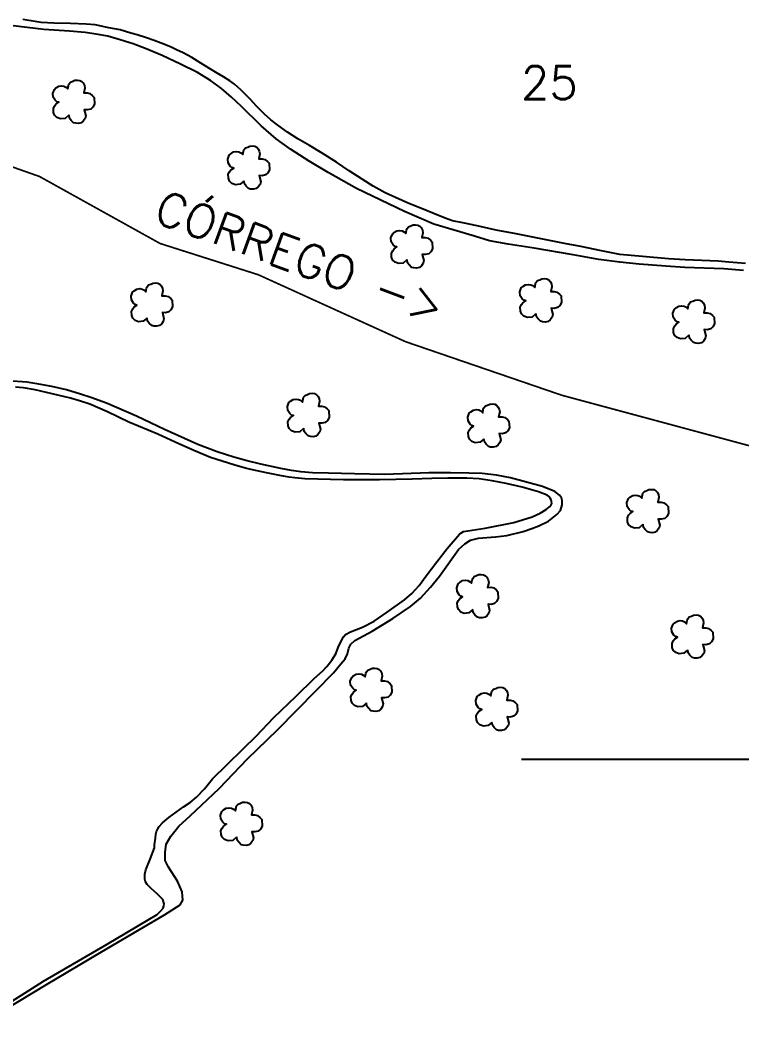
# Model space of a CAD drawing. Extents: x 733786 to 736936, y 7819983 to 7824438.
# Drawn here: x 735831 to 736255, y 7821643 to 7822234 of the extents above; entities that cross this region are included whole.
import ezdxf

# ---------------------------------------------------------------- set-up
doc = ezdxf.new("R2010")
doc.units = 0
doc.linetypes.add('CONTINUO', pattern=[0])
for name, color, linetype, lineweight in [('0114000993', 1, 'Continuous', 25), ('0114000993025', 5, 'Continuous', 25), ('0114000993028', 5, 'Continuous', 25), ('TEXTO_DIVERSOS', 7, 'Continuous', 5)]:
    doc.layers.add(name, color=color, linetype=linetype, lineweight=lineweight)
for name, color, linetype in [('CURSOS_D_AGUA', 4, 'Continuous'), ('MALHA', 8, 'Continuous'), ('MATO', 3, 'Continuous'), ('TEXTO_NUN_TAL', 7, 'Continuous')]:
    doc.layers.add(name, color=color, linetype=linetype)
doc.styles.add('Simplex', font='simplex.shx')

msp = doc.modelspace()

# ---------------------------------------------------------------- linework, layer by layer
at = {"layer": '0114000993'}
for points in [[(736256.18, 7822087.13), (736244.6, 7822088.16), (736221.85, 7822088.87), (736210.7, 7822089.78), (736194.93, 7822090.95), (736183.56, 7822091.98), (736171.13, 7822093.67), (736156.06, 7822096.26), (736133.18, 7822100.26), (736117.99, 7822102.59), (736106.91, 7822104.67), (736098.06, 7822107.26), (736086.16, 7822110.75), (736074.26, 7822114.31), (736056.94, 7822121.86), (736028.74, 7822135.33), (736012.06, 7822144.82), (736000.92, 7822151.31), (735990.07, 7822158.41), (735981.66, 7822164.55), (735972.73, 7822172.06), (735960.97, 7822183.75), (735955.34, 7822189.07), (735949.52, 7822194.04), (735943.06, 7822198.75), (735935.41, 7822203.48), (735925.39, 7822208.46), (735914.6, 7822213.37), (735905.23, 7822217.37), (735897.54, 7822220.23), (735889.97, 7822222.64), (735882.62, 7822224.73), (735875.8, 7822226.08), (735869.42, 7822226.99), (735860.1, 7822227.69), (735845.1, 7822228.8), (735820.6, 7822231.71)], [(735805.18, 7821642.8), (735846.54, 7821667.64), (735878.96, 7821686.82), (735916.04, 7821708.6), (735925.09, 7821714.48), (735926.8, 7821717.19), (735926.35, 7821722.07), (735923.55, 7821728.31), (735918.39, 7821736.71), (735916.31, 7821740.6), (735916.41, 7821745.25), (735916.96, 7821750.13), (735919.58, 7821754.92), (735924.46, 7821760.61), (735931.08, 7821766.7), (735948.17, 7821782.88), (735964.75, 7821800.17), (735982.39, 7821817.37), (736005.11, 7821840.36), (736015.25, 7821850.86), (736019.68, 7821856.01), (736022.12, 7821859), (736023.42, 7821861.97), (736024.27, 7821865.37), (736025.4, 7821867.69), (736027.73, 7821869.72), (736038.09, 7821875.32), (736050.06, 7821882.66), (736060.53, 7821889.85), (736066.47, 7821894.65), (736072.36, 7821901.11), (736077.53, 7821907.49), (736088.83, 7821923.26), (736092.42, 7821926.5), (736095.82, 7821928.76), (736100.52, 7821929.89), (736110.41, 7821930.66), (736117.16, 7821931.44), (736126.83, 7821933.78), (736131.9, 7821935.56), (736135.95, 7821937.22), (736141.55, 7821939.97), (736146.46, 7821943.74), (736148.66, 7821946.2), (736149.58, 7821949.44), (736149.7, 7821952.08), (736149.28, 7821953.67), (736148.19, 7821955.18), (736145.27, 7821957.32), (736138.07, 7821960.25), (736119.26, 7821965.39), (736111.11, 7821966.98), (736102.62, 7821967.86), (736094.89, 7821968.13), (736084.1, 7821968.28), (736071.3, 7821968.24), (736045.43, 7821967.36), (736027.71, 7821967.76), (736012.43, 7821968.12), (736002.85, 7821968.38), (735996.14, 7821968.8), (735990.58, 7821969.64), (735984.28, 7821970.91), (735972.52, 7821973.36), (735964.45, 7821975.41), (735956.76, 7821977.58), (735946.93, 7821980.62), (735935.48, 7821984.86), (735915.94, 7821993.66), (735899.47, 7822001.63), (735881.79, 7822009.16), (735872.56, 7822012.62), (735866.63, 7822014.48), (735858.35, 7822017.12), (735849.64, 7822019.03), (735842.13, 7822020.41), (735835.11, 7822021.56), (735823.91, 7822022.28)]]:
    msp.add_lwpolyline(points, dxfattribs=at)
at = {"layer": '0114000993025'}
msp.add_lwpolyline([(736257.37, 7822091.2), (736247.68, 7822092.03), (736241.29, 7822092.63), (736221.99, 7822093.33), (736212.2, 7822094.09), (736196.91, 7822095.29), (736183.56, 7822096.6), (736172.77, 7822098.78), (736160.7, 7822101.19), (736151.08, 7822103.09), (736142.19, 7822104.83), (736133.47, 7822106.58), (736122.56, 7822108.76), (736110.9, 7822110.93), (736099.73, 7822113.35), (736091.21, 7822115.12), (736085.13, 7822116.36), (736080.82, 7822117.82), (736073.6, 7822120.74), (736066.93, 7822123.54), (736059.56, 7822126.45), (736051.81, 7822129.99), (736045.69, 7822132.82), (736038.53, 7822136.67), (736032.17, 7822140.81), (736024.47, 7822145.8), (736017.1, 7822150.85), (736008.63, 7822156.02), (736001.16, 7822160.59), (735994.4, 7822164.46), (735988.34, 7822168.41), (735982.51, 7822172.55), (735978.54, 7822175.59), (735974.71, 7822179.01), (735969.93, 7822183.74), (735966.22, 7822187.77), (735960.79, 7822193.34), (735957, 7822196.55), (735954.33, 7822198.6), (735950.64, 7822201), (735946.94, 7822203.08), (735942.36, 7822205.9), (735937.34, 7822208.86), (735932.03, 7822212.31), (735926.94, 7822214.94), (735923.01, 7822216.86), (735919.45, 7822218.58), (735913.99, 7822220.76), (735909.81, 7822222.26), (735905.35, 7822223.77), (735899.93, 7822225.52), (735896.17, 7822226.64), (735889.8, 7822228.51), (735883.33, 7822229.8), (735875.19, 7822231.43), (735869.88, 7822231.81), (735860.7, 7822232.17), (735850.91, 7822232.46), (735843.55, 7822232.81), (735841.12, 7822233.22), (735832.78, 7822234.64)], dxfattribs=at)
at = {"layer": '0114000993028'}
msp.add_lwpolyline([(735817.19, 7821652.24), (735844.92, 7821669.63), (735882.2, 7821691.44), (735911.65, 7821708.9), (735913.56, 7821710.7), (735915.12, 7821712.5), (735915.57, 7821713.93), (735915.67, 7821715.02), (735914.95, 7821717.54), (735911.58, 7821721.02), (735908.11, 7821724.12), (735905.86, 7821726.36), (735904.71, 7821728.06), (735904.3, 7821729.59), (735904.37, 7821732.53), (735904.95, 7821735.05), (735907.6, 7821741.27), (735909.99, 7821747.96), (735910.12, 7821749.8), (735910.6, 7821753.61), (735910.8, 7821756.06), (735911.21, 7821757.66), (735911.96, 7821759.12), (735912.74, 7821760.45), (735914.75, 7821762.59), (735918.57, 7821765.84), (735927.04, 7821771.99), (735931.03, 7821774.56), (735934.71, 7821777.65), (735939.55, 7821782.66), (735944.07, 7821788.48), (735952.82, 7821796.96), (735962.43, 7821806.32), (735969.85, 7821813.65), (735980.2, 7821824.58), (735993.25, 7821837.07), (736003.87, 7821847.4), (736008.98, 7821851.92), (736011.4, 7821854.45), (736014.33, 7821858.23), (736016.64, 7821862.04), (736018.08, 7821865.76), (736020.15, 7821870.18), (736021.08, 7821871.93), (736022.3, 7821873.32), (736025.26, 7821874.82), (736032.34, 7821877.57), (736039.12, 7821881.22), (736046.78, 7821886.5), (736057.1, 7821893.75), (736061.29, 7821897.3), (736065.65, 7821902.03), (736069.77, 7821907.81), (736076.07, 7821915.98), (736082.07, 7821923.89), (736089.28, 7821932.16), (736090.07, 7821932.84), (736091.77, 7821933.73), (736104.36, 7821935.84), (736121.26, 7821939.05), (736132.13, 7821942.42), (736136.66, 7821944.6), (736140.26, 7821946.81), (736142.2, 7821948.27), (736143.22, 7821949.43), (736143.56, 7821950.35), (736143.39, 7821951.47), (736143.12, 7821952.39), (736142.71, 7821953.37), (736142.14, 7821954.26), (736140.84, 7821955.25), (736135.74, 7821957.08), (736126.07, 7821959.85), (736116.74, 7821961.96), (736108.56, 7821963.5), (736100.97, 7821964.73), (736093.64, 7821965.06), (736082.51, 7821965.06), (736073.07, 7821964.89), (736061.5, 7821964.55), (736042.4, 7821964.11), (736021.21, 7821964.14), (735998.53, 7821964.79), (735992.54, 7821965.34), (735989.2, 7821965.71), (735984.81, 7821966.53), (735975.95, 7821968.27), (735970.44, 7821969.46), (735964.07, 7821970.82), (735956.65, 7821972.9), (735943.03, 7821977.33), (735933.21, 7821981.45), (735922.28, 7821986.28), (735912.06, 7821990.95), (735895.04, 7821998.1), (735882.37, 7822004.09), (735871.98, 7822008.72), (735866.02, 7822010.66), (735860.78, 7822012.16), (735849.91, 7822014.76), (735839.9, 7822017), (735833.12, 7822018.16), (735828.45, 7822018.6)], dxfattribs=at)
at = {"layer": 'CURSOS_D_AGUA', "color": 174, "const_width": 1}
msp.add_lwpolyline([(735301.42, 7822241.76), (735366.54, 7822228.93), (735432.58, 7822225.26), (735496.74, 7822227.94), (735559.08, 7822219.37), (735658.9, 7822211.66), (735716.62, 7822181.68), (735797.94, 7822158.08), (735842.54, 7822142.35), (735913.37, 7822103.01), (735971.08, 7822084.66), (736057.65, 7822045.32), (736149.47, 7822013.86), (736285.88, 7821977.15), (736346.22, 7821974.53), (736461.64, 7821977.15)], dxfattribs=at)
at = {"layer": 'MALHA', "linetype": 'ByBlock'}
msp.add_lwpolyline([(736125.76, 7821800), (736785.95, 7821800)], dxfattribs=at)
at = {"layer": 'MATO', "linetype": 'CONTINUO'}
for points in [[(735859.78, 7822178.34, 0), (735857.57, 7822176.49, 0), (735854.77, 7822176.17, 0), (735852.77, 7822176.94, 0), (735851.36, 7822178.33, 0), (735850.77, 7822179.93, 0), (735850.62, 7822182.28, 0), (735851.38, 7822183.77, 0), (735852.18, 7822184.87, 0), (735853.8, 7822185.96, 0), (735852.77, 7822186.29, 0), (735851.76, 7822187.13, 0), (735850.57, 7822189, 0), (735850.35, 7822191.23, 0), (735851.21, 7822193.56, 0), (735852.12, 7822194.39, 0), (735853.76, 7822195.4, 0), (735855.49, 7822195.63, 0), (735856.87, 7822195.43, 0), (735857.96, 7822194.93, 0), (735859.16, 7822193.86, 0), (735859.52, 7822195.9, 0), (735859.82, 7822196.71, 0), (735860.71, 7822197.85, 0), (735862.05, 7822198.33, 0), (735863.34, 7822198.91, 0), (735864.8, 7822199.04, 0), (735866.19, 7822198.85, 0), (735867.31, 7822198.25, 0), (735868.14, 7822197.35, 0), (735868.87, 7822195.91, 0), (735869.16, 7822194.31, 0), (735868.49, 7822191.45, 0), (735870.5, 7822191.48, 0), (735872.15, 7822191.08, 0), (735873.71, 7822189.85, 0), (735874.58, 7822188.86, 0), (735874.81, 7822184.92, 0), (735873.85, 7822183.16, 0), (735872.57, 7822181.99, 0), (735870.55, 7822181.45, 0), (735868.78, 7822181.61, 0), (735869.73, 7822177.93, 0), (735869.29, 7822176.37, 0), (735868.23, 7822174.87, 0), (735867.06, 7822173.94, 0), (735865.4, 7822173.53, 0), (735863.75, 7822173.63, 0), (735862.52, 7822173.98, 0), (735861.1, 7822175.37, 0), (735860.14, 7822176.63, 0), (735859.84, 7822178.53, 0)], [(735962.59, 7822139.71, 0), (735960.39, 7822137.86, 0), (735957.59, 7822137.54, 0), (735955.59, 7822138.31, 0), (735954.18, 7822139.71, 0), (735953.59, 7822141.3, 0), (735953.43, 7822143.65, 0), (735954.2, 7822145.14, 0), (735955, 7822146.24, 0), (735956.61, 7822147.33, 0), (735955.59, 7822147.66, 0), (735954.58, 7822148.5, 0), (735953.39, 7822150.37, 0), (735953.17, 7822152.6, 0), (735954.03, 7822154.93, 0), (735954.93, 7822155.76, 0), (735956.58, 7822156.77, 0), (735958.31, 7822157, 0), (735959.69, 7822156.8, 0), (735960.78, 7822156.3, 0), (735961.97, 7822155.23, 0), (735962.33, 7822157.27, 0), (735962.64, 7822158.08, 0), (735963.53, 7822159.22, 0), (735964.86, 7822159.7, 0), (735966.16, 7822160.28, 0), (735967.62, 7822160.41, 0), (735969, 7822160.22, 0), (735970.13, 7822159.62, 0), (735970.96, 7822158.72, 0), (735971.69, 7822157.28, 0), (735971.98, 7822155.68, 0), (735971.31, 7822152.82, 0), (735973.31, 7822152.85, 0), (735974.97, 7822152.45, 0), (735976.53, 7822151.22, 0), (735977.4, 7822150.23, 0), (735977.63, 7822146.29, 0), (735976.67, 7822144.53, 0), (735975.38, 7822143.36, 0), (735973.37, 7822142.82, 0), (735971.6, 7822142.98, 0), (735972.54, 7822139.3, 0), (735972.11, 7822137.74, 0), (735971.05, 7822136.24, 0), (735969.88, 7822135.31, 0), (735968.22, 7822134.9, 0), (735966.57, 7822135, 0), (735965.34, 7822135.35, 0), (735963.92, 7822136.74, 0), (735962.96, 7822138, 0), (735962.66, 7822139.9, 0)], [(736058.45, 7822093.36, 0), (736056.25, 7822091.51, 0), (736053.45, 7822091.18, 0), (736051.45, 7822091.96, 0), (736050.04, 7822093.35, 0), (736049.45, 7822094.94, 0), (736049.29, 7822097.3, 0), (736050.06, 7822098.78, 0), (736050.86, 7822099.88, 0), (736052.47, 7822100.98, 0), (736051.45, 7822101.3, 0), (736050.44, 7822102.14, 0), (736049.25, 7822104.01, 0), (736049.03, 7822106.25, 0), (736049.89, 7822108.57, 0), (736050.79, 7822109.41, 0), (736052.44, 7822110.41, 0), (736054.17, 7822110.64, 0), (736055.55, 7822110.45, 0), (736056.64, 7822109.94, 0), (736057.83, 7822108.87, 0), (736058.19, 7822110.91, 0), (736058.5, 7822111.73, 0), (736059.39, 7822112.86, 0), (736060.72, 7822113.35, 0), (736062.02, 7822113.92, 0), (736063.48, 7822114.06, 0), (736064.86, 7822113.86, 0), (736065.99, 7822113.27, 0), (736066.82, 7822112.37, 0), (736067.55, 7822110.93, 0), (736067.84, 7822109.32, 0), (736067.17, 7822106.47, 0), (736069.17, 7822106.5, 0), (736070.83, 7822106.1, 0), (736072.39, 7822104.86, 0), (736073.26, 7822103.87, 0), (736073.49, 7822099.94, 0), (736072.53, 7822098.18, 0), (736071.25, 7822097, 0), (736069.23, 7822096.47, 0), (736067.46, 7822096.62, 0), (736068.4, 7822092.95, 0), (736067.97, 7822091.38, 0), (736066.91, 7822089.89, 0), (736065.74, 7822088.96, 0), (736064.08, 7822088.55, 0), (736062.43, 7822088.65, 0), (736061.2, 7822089, 0), (736059.78, 7822090.39, 0), (736058.82, 7822091.64, 0), (736058.52, 7822093.55, 0)], [(735905.69, 7822059.19, 0), (735903.49, 7822057.34, 0), (735900.69, 7822057.02, 0), (735898.69, 7822057.79, 0), (735897.27, 7822059.18, 0), (735896.69, 7822060.78, 0), (735896.53, 7822063.13, 0), (735897.3, 7822064.62, 0), (735898.1, 7822065.72, 0), (735899.71, 7822066.81, 0), (735898.69, 7822067.14, 0), (735897.68, 7822067.97, 0), (735896.48, 7822069.85, 0), (735896.27, 7822072.08, 0), (735897.13, 7822074.41, 0), (735898.03, 7822075.24, 0), (735899.68, 7822076.24, 0), (735901.4, 7822076.48, 0), (735902.78, 7822076.28, 0), (735903.87, 7822075.77, 0), (735905.07, 7822074.7, 0), (735905.43, 7822076.75, 0), (735905.74, 7822077.56, 0), (735906.63, 7822078.69, 0), (735907.96, 7822079.18, 0), (735909.26, 7822079.76, 0), (735910.72, 7822079.89, 0), (735912.1, 7822079.69, 0), (735913.22, 7822079.1, 0), (735914.06, 7822078.2, 0), (735914.79, 7822076.76, 0), (735915.07, 7822075.16, 0), (735914.41, 7822072.3, 0), (735916.41, 7822072.33, 0), (735918.07, 7822071.93, 0), (735919.63, 7822070.7, 0), (735920.49, 7822069.71, 0), (735920.73, 7822065.77, 0), (735919.76, 7822064.01, 0), (735918.48, 7822062.84, 0), (735916.47, 7822062.3, 0), (735914.7, 7822062.45, 0), (735915.64, 7822058.78, 0), (735915.21, 7822057.22, 0), (735914.15, 7822055.72, 0), (735912.98, 7822054.79, 0), (735911.32, 7822054.38, 0), (735909.67, 7822054.48, 0), (735908.43, 7822054.83, 0), (735907.02, 7822056.22, 0), (735906.05, 7822057.48, 0), (735905.76, 7822059.38, 0)], [(736134.21, 7822061.68, 0), (736132.01, 7822059.83, 0), (736129.21, 7822059.51, 0), (736127.21, 7822060.28, 0), (736125.8, 7822061.67, 0), (736125.21, 7822063.27, 0), (736125.05, 7822065.62, 0), (736125.82, 7822067.11, 0), (736126.62, 7822068.21, 0), (736128.24, 7822069.3, 0), (736127.21, 7822069.63, 0), (736126.2, 7822070.46, 0), (736125.01, 7822072.34, 0), (736124.79, 7822074.57, 0), (736125.65, 7822076.9, 0), (736126.55, 7822077.73, 0), (736128.2, 7822078.73, 0), (736129.93, 7822078.97, 0), (736131.31, 7822078.77, 0), (736132.4, 7822078.26, 0), (736133.59, 7822077.2, 0), (736133.95, 7822079.24, 0), (736134.26, 7822080.05, 0), (736135.15, 7822081.18, 0), (736136.48, 7822081.67, 0), (736137.78, 7822082.25, 0), (736139.24, 7822082.38, 0), (736140.62, 7822082.18, 0), (736141.75, 7822081.59, 0), (736142.58, 7822080.69, 0), (736143.31, 7822079.25, 0), (736143.6, 7822077.65, 0), (736142.93, 7822074.79, 0), (736144.93, 7822074.82, 0), (736146.59, 7822074.42, 0), (736148.15, 7822073.19, 0), (736149.02, 7822072.2, 0), (736149.25, 7822068.26, 0), (736148.29, 7822066.5, 0), (736147.01, 7822065.33, 0), (736144.99, 7822064.79, 0), (736143.22, 7822064.95, 0), (736144.16, 7822061.27, 0), (736143.73, 7822059.71, 0), (736142.67, 7822058.21, 0), (736141.5, 7822057.28, 0), (736139.84, 7822056.87, 0), (736138.19, 7822056.97, 0), (736136.96, 7822057.32, 0), (736135.54, 7822058.71, 0), (736134.58, 7822059.97, 0), (736134.28, 7822061.87, 0)], [(736224.19, 7822049.15, 0), (736221.99, 7822047.3, 0), (736219.19, 7822046.97, 0), (736217.19, 7822047.75, 0), (736215.78, 7822049.14, 0), (736215.19, 7822050.73, 0), (736215.03, 7822053.09, 0), (736215.8, 7822054.57, 0), (736216.6, 7822055.67, 0), (736218.22, 7822056.77, 0), (736217.19, 7822057.09, 0), (736216.18, 7822057.93, 0), (736214.99, 7822059.8, 0), (736214.77, 7822062.04, 0), (736215.63, 7822064.36, 0), (736216.53, 7822065.2, 0), (736218.18, 7822066.2, 0), (736219.91, 7822066.43, 0), (736221.29, 7822066.23, 0), (736222.38, 7822065.73, 0), (736223.58, 7822064.66, 0), (736223.93, 7822066.7, 0), (736224.24, 7822067.52, 0), (736225.13, 7822068.65, 0), (736226.46, 7822069.14, 0), (736227.76, 7822069.71, 0), (736229.22, 7822069.85, 0), (736230.6, 7822069.65, 0), (736231.73, 7822069.06, 0), (736232.56, 7822068.16, 0), (736233.29, 7822066.72, 0), (736233.58, 7822065.11, 0), (736232.91, 7822062.26, 0), (736234.91, 7822062.29, 0), (736236.57, 7822061.89, 0), (736238.13, 7822060.65, 0), (736239, 7822059.66, 0), (736239.23, 7822055.73, 0), (736238.27, 7822053.97, 0), (736236.99, 7822052.79, 0), (736234.97, 7822052.26, 0), (736233.2, 7822052.41, 0), (736234.14, 7822048.74, 0), (736233.71, 7822047.17, 0), (736232.65, 7822045.68, 0), (736231.48, 7822044.75, 0), (736229.82, 7822044.34, 0), (736228.17, 7822044.44, 0), (736226.94, 7822044.79, 0), (736225.52, 7822046.18, 0), (736224.56, 7822047.43, 0), (736224.26, 7822049.33, 0)], [(735997.69, 7821994.29, 0), (735995.48, 7821992.44, 0), (735992.68, 7821992.12, 0), (735990.69, 7821992.89, 0), (735989.27, 7821994.28, 0), (735988.68, 7821995.88, 0), (735988.53, 7821998.23, 0), (735989.29, 7821999.72, 0), (735990.09, 7822000.82, 0), (735991.71, 7822001.91, 0), (735990.68, 7822002.24, 0), (735989.67, 7822003.07, 0), (735988.48, 7822004.95, 0), (735988.26, 7822007.18, 0), (735989.12, 7822009.51, 0), (735990.03, 7822010.34, 0), (735991.67, 7822011.35, 0), (735993.4, 7822011.58, 0), (735994.78, 7822011.38, 0), (735995.87, 7822010.88, 0), (735997.07, 7822009.81, 0), (735997.43, 7822011.85, 0), (735997.73, 7822012.66, 0), (735998.62, 7822013.8, 0), (735999.96, 7822014.28, 0), (736001.25, 7822014.86, 0), (736002.71, 7822014.99, 0), (736004.1, 7822014.8, 0), (736005.22, 7822014.2, 0), (736006.05, 7822013.3, 0), (736006.78, 7822011.86, 0), (736007.07, 7822010.26, 0), (736006.4, 7822007.4, 0), (736008.41, 7822007.43, 0), (736010.06, 7822007.03, 0), (736011.62, 7822005.8, 0), (736012.49, 7822004.81, 0), (736012.72, 7822000.87, 0), (736011.76, 7821999.11, 0), (736010.48, 7821997.94, 0), (736008.46, 7821997.4, 0), (736006.69, 7821997.56, 0), (736007.64, 7821993.88, 0), (736007.2, 7821992.32, 0), (736006.14, 7821990.82, 0), (736004.97, 7821989.89, 0), (736003.31, 7821989.48, 0), (736001.66, 7821989.58, 0), (736000.43, 7821989.93, 0), (735999.01, 7821991.32, 0), (735998.05, 7821992.58, 0), (735997.75, 7821994.48, 0)], [(736103.6, 7821988.11, 0), (736101.39, 7821986.26, 0), (736098.59, 7821985.94, 0), (736096.6, 7821986.71, 0), (736095.18, 7821988.1, 0), (736094.59, 7821989.7, 0), (736094.44, 7821992.05, 0), (736095.2, 7821993.54, 0), (736096, 7821994.64, 0), (736097.62, 7821995.73, 0), (736096.59, 7821996.06, 0), (736095.58, 7821996.89, 0), (736094.39, 7821998.77, 0), (736094.17, 7822001, 0), (736095.03, 7822003.33, 0), (736095.94, 7822004.16, 0), (736097.58, 7822005.17, 0), (736099.31, 7822005.4, 0), (736100.69, 7822005.2, 0), (736101.78, 7822004.69, 0), (736102.98, 7822003.63, 0), (736103.34, 7822005.67, 0), (736103.64, 7822006.48, 0), (736104.53, 7822007.61, 0), (736105.87, 7822008.1, 0), (736107.16, 7822008.68, 0), (736108.62, 7822008.81, 0), (736110.01, 7822008.62, 0), (736111.13, 7822008.02, 0), (736111.96, 7822007.12, 0), (736112.69, 7822005.68, 0), (736112.98, 7822004.08, 0), (736112.31, 7822001.22, 0), (736114.32, 7822001.25, 0), (736115.97, 7822000.85, 0), (736117.53, 7821999.62, 0), (736118.4, 7821998.63, 0), (736118.63, 7821994.69, 0), (736117.67, 7821992.93, 0), (736116.39, 7821991.76, 0), (736114.37, 7821991.22, 0), (736112.6, 7821991.38, 0), (736113.55, 7821987.7, 0), (736113.11, 7821986.14, 0), (736112.05, 7821984.64, 0), (736110.88, 7821983.71, 0), (736109.22, 7821983.3, 0), (736107.57, 7821983.4, 0), (736106.34, 7821983.75, 0), (736104.92, 7821985.14, 0), (736103.96, 7821986.4, 0), (736103.66, 7821988.3, 0)], [(736197.14, 7821937.89, 0), (736194.93, 7821936.04, 0), (736192.13, 7821935.72, 0), (736190.14, 7821936.49, 0), (736188.72, 7821937.88, 0), (736188.14, 7821939.48, 0), (736187.98, 7821941.83, 0), (736188.74, 7821943.32, 0), (736189.55, 7821944.42, 0), (736191.16, 7821945.51, 0), (736190.13, 7821945.84, 0), (736189.12, 7821946.67, 0), (736187.93, 7821948.55, 0), (736187.72, 7821950.78, 0), (736188.57, 7821953.11, 0), (736189.48, 7821953.94, 0), (736191.12, 7821954.95, 0), (736192.85, 7821955.18, 0), (736194.23, 7821954.98, 0), (736195.32, 7821954.48, 0), (736196.52, 7821953.41, 0), (736196.88, 7821955.45, 0), (736197.18, 7821956.26, 0), (736198.08, 7821957.4, 0), (736199.41, 7821957.88, 0), (736200.7, 7821958.46, 0), (736202.17, 7821958.59, 0), (736203.55, 7821958.4, 0), (736204.67, 7821957.8, 0), (736205.5, 7821956.9, 0), (736206.23, 7821955.46, 0), (736206.52, 7821953.86, 0), (736205.86, 7821951, 0), (736207.86, 7821951.03, 0), (736209.51, 7821950.63, 0), (736211.07, 7821949.4, 0), (736211.94, 7821948.41, 0), (736212.17, 7821944.47, 0), (736211.21, 7821942.71, 0), (736209.93, 7821941.54, 0), (736207.91, 7821941, 0), (736206.14, 7821941.16, 0), (736207.09, 7821937.48, 0), (736206.65, 7821935.92, 0), (736205.59, 7821934.42, 0), (736204.42, 7821933.49, 0), (736202.76, 7821933.08, 0), (736201.11, 7821933.18, 0), (736199.88, 7821933.53, 0), (736198.46, 7821934.92, 0), (736197.5, 7821936.18, 0), (736197.2, 7821938.08, 0)], [(736097.1, 7821887.9, 0), (736094.9, 7821886.05, 0), (736092.1, 7821885.73, 0), (736090.1, 7821886.51, 0), (736088.68, 7821887.9, 0), (736088.1, 7821889.49, 0), (736087.94, 7821891.85, 0), (736088.7, 7821893.33, 0), (736089.51, 7821894.43, 0), (736091.12, 7821895.52, 0), (736090.1, 7821895.85, 0), (736089.08, 7821896.69, 0), (736087.89, 7821898.56, 0), (736087.68, 7821900.79, 0), (736088.54, 7821903.12, 0), (736089.44, 7821903.95, 0), (736091.08, 7821904.96, 0), (736092.81, 7821905.19, 0), (736094.19, 7821904.99, 0), (736095.28, 7821904.49, 0), (736096.48, 7821903.42, 0), (736096.84, 7821905.46, 0), (736097.14, 7821906.28, 0), (736098.04, 7821907.41, 0), (736099.37, 7821907.9, 0), (736100.67, 7821908.47, 0), (736102.13, 7821908.61, 0), (736103.51, 7821908.41, 0), (736104.63, 7821907.82, 0), (736105.47, 7821906.91, 0), (736106.2, 7821905.47, 0), (736106.48, 7821903.87, 0), (736105.82, 7821901.01, 0), (736107.82, 7821901.04, 0), (736109.48, 7821900.65, 0), (736111.04, 7821899.41, 0), (736111.9, 7821898.42, 0), (736112.14, 7821894.49, 0), (736111.17, 7821892.73, 0), (736109.89, 7821891.55, 0), (736107.87, 7821891.01, 0), (736106.11, 7821891.17, 0), (736107.05, 7821887.49, 0), (736106.62, 7821885.93, 0), (736105.56, 7821884.43, 0), (736104.39, 7821883.5, 0), (736102.72, 7821883.09, 0), (736101.08, 7821883.19, 0), (736099.84, 7821883.55, 0), (736098.43, 7821884.94, 0), (736097.46, 7821886.19, 0), (736097.17, 7821888.09, 0)], [(736223.4, 7821864.16, 0), (736221.19, 7821862.31, 0), (736218.39, 7821861.99, 0), (736216.4, 7821862.76, 0), (736214.98, 7821864.15, 0), (736214.4, 7821865.75, 0), (736214.24, 7821868.1, 0), (736215, 7821869.59, 0), (736215.81, 7821870.69, 0), (736217.42, 7821871.78, 0), (736216.39, 7821872.11, 0), (736215.38, 7821872.94, 0), (736214.19, 7821874.82, 0), (736213.98, 7821877.05, 0), (736214.83, 7821879.38, 0), (736215.74, 7821880.21, 0), (736217.38, 7821881.21, 0), (736219.11, 7821881.45, 0), (736220.49, 7821881.25, 0), (736221.58, 7821880.74, 0), (736222.78, 7821879.67, 0), (736223.14, 7821881.72, 0), (736223.44, 7821882.53, 0), (736224.33, 7821883.66, 0), (736225.67, 7821884.15, 0), (736226.96, 7821884.73, 0), (736228.43, 7821884.86, 0), (736229.81, 7821884.66, 0), (736230.93, 7821884.07, 0), (736231.76, 7821883.17, 0), (736232.49, 7821881.73, 0), (736232.78, 7821880.13, 0), (736232.12, 7821877.27, 0), (736234.12, 7821877.3, 0), (736235.77, 7821876.9, 0), (736237.33, 7821875.66, 0), (736238.2, 7821874.68, 0), (736238.43, 7821870.74, 0), (736237.47, 7821868.98, 0), (736236.19, 7821867.81, 0), (736234.17, 7821867.27, 0), (736232.4, 7821867.42, 0), (736233.35, 7821863.75, 0), (736232.91, 7821862.19, 0), (736231.85, 7821860.69, 0), (736230.68, 7821859.76, 0), (736229.02, 7821859.35, 0), (736227.37, 7821859.45, 0), (736226.14, 7821859.8, 0), (736224.72, 7821861.19, 0), (736223.76, 7821862.45, 0), (736223.46, 7821864.35, 0)], [(736034.58, 7821832.92, 0), (736032.37, 7821831.07, 0), (736029.57, 7821830.74, 0), (736027.58, 7821831.52, 0), (736026.16, 7821832.91, 0), (736025.58, 7821834.5, 0), (736025.42, 7821836.86, 0), (736026.18, 7821838.34, 0), (736026.99, 7821839.44, 0), (736028.6, 7821840.54, 0), (736027.57, 7821840.86, 0), (736026.56, 7821841.7, 0), (736025.37, 7821843.57, 0), (736025.16, 7821845.81, 0), (736026.01, 7821848.13, 0), (736026.92, 7821848.97, 0), (736028.56, 7821849.97, 0), (736030.29, 7821850.2, 0), (736031.67, 7821850.01, 0), (736032.76, 7821849.5, 0), (736033.96, 7821848.43, 0), (736034.32, 7821850.47, 0), (736034.62, 7821851.29, 0), (736035.52, 7821852.42, 0), (736036.85, 7821852.91, 0), (736038.14, 7821853.49, 0), (736039.61, 7821853.62, 0), (736040.99, 7821853.42, 0), (736042.11, 7821852.83, 0), (736042.94, 7821851.93, 0), (736043.67, 7821850.49, 0), (736043.96, 7821848.88, 0), (736043.3, 7821846.03, 0), (736045.3, 7821846.06, 0), (736046.95, 7821845.66, 0), (736048.51, 7821844.42, 0), (736049.38, 7821843.43, 0), (736049.61, 7821839.5, 0), (736048.65, 7821837.74, 0), (736047.37, 7821836.57, 0), (736045.35, 7821836.03, 0), (736043.58, 7821836.18, 0), (736044.53, 7821832.51, 0), (736044.09, 7821830.94, 0), (736043.03, 7821829.45, 0), (736041.86, 7821828.52, 0), (736040.2, 7821828.11, 0), (736038.55, 7821828.21, 0), (736037.32, 7821828.56, 0), (736035.9, 7821829.95, 0), (736034.94, 7821831.2, 0), (736034.64, 7821833.11, 0)], [(736108.35, 7821821.67, 0), (736106.15, 7821819.82, 0), (736103.35, 7821819.5, 0), (736101.35, 7821820.27, 0), (736099.94, 7821821.66, 0), (736099.35, 7821823.26, 0), (736099.19, 7821825.61, 0), (736099.96, 7821827.1, 0), (736100.76, 7821828.2, 0), (736102.38, 7821829.29, 0), (736101.35, 7821829.62, 0), (736100.34, 7821830.45, 0), (736099.15, 7821832.33, 0), (736098.93, 7821834.56, 0), (736099.79, 7821836.89, 0), (736100.69, 7821837.72, 0), (736102.34, 7821838.72, 0), (736104.07, 7821838.96, 0), (736105.45, 7821838.76, 0), (736106.54, 7821838.25, 0), (736107.73, 7821837.18, 0), (736108.09, 7821839.23, 0), (736108.4, 7821840.04, 0), (736109.29, 7821841.17, 0), (736110.62, 7821841.66, 0), (736111.92, 7821842.24, 0), (736113.38, 7821842.37, 0), (736114.76, 7821842.17, 0), (736115.89, 7821841.58, 0), (736116.72, 7821840.68, 0), (736117.45, 7821839.24, 0), (736117.74, 7821837.64, 0), (736117.07, 7821834.78, 0), (736119.07, 7821834.81, 0), (736120.73, 7821834.41, 0), (736122.29, 7821833.17, 0), (736123.16, 7821832.19, 0), (736123.39, 7821828.25, 0), (736122.43, 7821826.49, 0), (736121.15, 7821825.32, 0), (736119.13, 7821824.78, 0), (736117.36, 7821824.93, 0), (736118.3, 7821821.26, 0), (736117.87, 7821819.7, 0), (736116.81, 7821818.2, 0), (736115.64, 7821817.27, 0), (736113.98, 7821816.86, 0), (736112.33, 7821816.96, 0), (736111.1, 7821817.31, 0), (736109.68, 7821818.7, 0), (736108.72, 7821819.96, 0), (736108.42, 7821821.86, 0)], [(735958.3, 7821754.19, 0), (735956.09, 7821752.34, 0), (735953.29, 7821752.01, 0), (735951.3, 7821752.79, 0), (735949.88, 7821754.18, 0), (735949.3, 7821755.77, 0), (735949.14, 7821758.13, 0), (735949.9, 7821759.61, 0), (735950.71, 7821760.71, 0), (735952.32, 7821761.81, 0), (735951.29, 7821762.13, 0), (735950.28, 7821762.97, 0), (735949.09, 7821764.84, 0), (735948.88, 7821767.08, 0), (735949.74, 7821769.4, 0), (735950.64, 7821770.23, 0), (735952.28, 7821771.24, 0), (735954.01, 7821771.47, 0), (735955.39, 7821771.27, 0), (735956.48, 7821770.77, 0), (735957.68, 7821769.7, 0), (735958.04, 7821771.74, 0), (735958.34, 7821772.56, 0), (735959.24, 7821773.69, 0), (735960.57, 7821774.18, 0), (735961.87, 7821774.75, 0), (735963.33, 7821774.89, 0), (735964.71, 7821774.69, 0), (735965.83, 7821774.1, 0), (735966.67, 7821773.2, 0), (735967.4, 7821771.76, 0), (735967.68, 7821770.15, 0), (735967.02, 7821767.3, 0), (735969.02, 7821767.33, 0), (735970.68, 7821766.93, 0), (735972.24, 7821765.69, 0), (735973.1, 7821764.7, 0), (735973.34, 7821760.77, 0), (735972.37, 7821759.01, 0), (735971.09, 7821757.83, 0), (735969.07, 7821757.29, 0), (735967.3, 7821757.45, 0), (735968.25, 7821753.78, 0), (735967.82, 7821752.21, 0), (735966.75, 7821750.72, 0), (735965.59, 7821749.79, 0), (735963.92, 7821749.38, 0), (735962.28, 7821749.48, 0), (735961.04, 7821749.83, 0), (735959.62, 7821751.22, 0), (735958.66, 7821752.47, 0), (735958.37, 7821754.37, 0)]]:
    msp.add_polyline3d(points, dxfattribs=at)

# ---------------------------------------------------------------- texts
at = {"layer": 'TEXTO_DIVERSOS', "color": 174, "style": 'Simplex'}
msp.add_text('CÓRREGO ->', height=19.5, rotation=340, dxfattribs=at).set_placement((735908.76, 7822116.19))
at = {"layer": 'TEXTO_NUN_TAL', "linetype": 'Continuous', "style": 'Simplex'}
msp.add_text('25', height=19.5, dxfattribs=at).set_placement((736125.43, 7822187.78))

doc.saveas('drawing.dxf')
